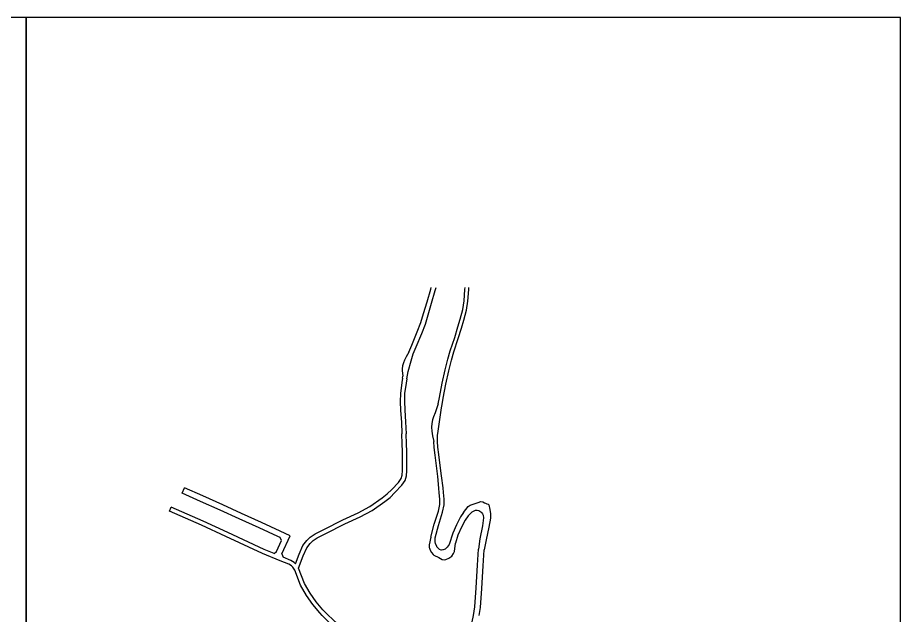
# Model space of a CAD drawing. Header units: metres. Extents: x -17600 to -16000, y -79800 to -78600.
# Drawn here: x -16808 to -16000, y -79147 to -78600 of the extents above; entities that cross this region are included whole.
import ezdxf

# ---------------------------------------------------------------- set-up
doc = ezdxf.new("R2010")
doc.units = ezdxf.units.M
doc.header["$LTSCALE"] = 2.5
doc.layers.add('図郭', color=7, linetype='Continuous')
doc.layers.add('道路', color=7, linetype='Continuous')

msp = doc.modelspace()

# ---------------------------------------------------------------- linework, layer by layer
at = {"layer": '図郭'}
for points in [[(-17600, -79200), (-16800, -79200), (-16800, -78600), (-17600, -78600)], [(-16800, -79200), (-16000, -79200), (-16000, -78600), (-16800, -78600)]]:
    msp.add_lwpolyline(points, close=True, dxfattribs=at)
at = {"layer": '道路'}
for points in [[(-16451.71, -78930.51), (-16450.22, -78923.68), (-16447.67, -78913.85), (-16445.63, -78907.63), (-16443.07, -78901.27), (-16437.99, -78889.07), (-16434.59, -78880.31), (-16432.16, -78871.98), (-16428.95, -78861.07), (-16425.6, -78849.61), (-16424.77, -78846.77)], [(-16449.71, -78906.14), (-16447.09, -78899.62), (-16442.01, -78887.45), (-16438.7, -78878.92), (-16436.33, -78870.76), (-16433.11, -78859.84), (-16429.76, -78848.4), (-16429.29, -78846.77)], [(-16417.89, -79034.33), (-16418.35, -79030.15), (-16419.78, -79019.19), (-16421.15, -79009.67), (-16422.27, -78999.73), (-16423.22, -78992.77), (-16423.55, -78987.77), (-16423.55, -78982.32), (-16423.05, -78978.43), (-16419.71, -78957.02), (-16419.19, -78953.89), (-16418.41, -78948.11), (-16416.02, -78935.18), (-16413.07, -78922.97), (-16410.63, -78913.24), (-16408.55, -78905.76), (-16404.47, -78893.64), (-16401.57, -78883.93), (-16399.35, -78876.72), (-16397.09, -78867.5), (-16395.79, -78859.34), (-16394.99, -78848.77), (-16394.89, -78846.77)], [(-16422.98, -78953.28), (-16421.73, -78947.45), (-16419.33, -78934.47), (-16416.37, -78922.16), (-16413.91, -78912.38), (-16411.8, -78904.76), (-16407.71, -78892.61), (-16404.82, -78882.94), (-16402.62, -78875.82), (-16400.42, -78866.83), (-16399.16, -78858.94), (-16398.37, -78848.56), (-16398.29, -78846.77)], [(-16449.71, -78906.14), (-16452.11, -78910.34), (-16453.8, -78913.23), (-16454.71, -78915.76), (-16455.42, -78918.49), (-16455.87, -78921.22), (-16455.85, -78922.93), (-16455.23, -78927.82)], [(-16455.54, -78929.9), (-16456.17, -78933.88), (-16457.43, -78943.68), (-16457.53, -78951.01), (-16457.28, -78959.3), (-16456.59, -78970.08), (-16456.25, -78980.84)], [(-16455.54, -78929.9), (-16455.23, -78927.82)], [(-16451.71, -78930.51), (-16452.33, -78934.43), (-16453.56, -78943.96), (-16453.64, -78950.97), (-16453.4, -78959.12), (-16452.72, -78969.88), (-16452.17, -78980.66)], [(-16422.98, -78953.28), (-16425.61, -78961.6), (-16427.28, -78965.28), (-16428.13, -78968.05), (-16428.76, -78971.36), (-16428.94, -78974.7), (-16428.7, -78978.35), (-16428.02, -78982.7), (-16426.94, -78987.88)], [(-16553.36, -79099.52), (-16550.18, -79090.9), (-16546.63, -79082.8), (-16543.03, -79078.24), (-16540.05, -79075.11), (-16535.6, -79072.2), (-16527.66, -79068.24), (-16510.04, -79059.47), (-16496.13, -79052.93), (-16485.58, -79047.28), (-16474.18, -79039.33), (-16469.45, -79035.76), (-16465.43, -79031.57), (-16459.28, -79025.12), (-16456.85, -79021.7), (-16455.91, -79018.52), (-16455.62, -79014.31), (-16455.62, -79007.94), (-16455.65, -78996.93), (-16455.84, -78989.98), (-16456.25, -78980.84)], [(-16550.55, -79103.69), (-16546.39, -79092.43), (-16543.1, -79084.93), (-16539.94, -79080.92), (-16537.42, -79078.27), (-16533.56, -79075.75), (-16525.84, -79071.9), (-16508.26, -79063.15), (-16494.3, -79056.58), (-16483.44, -79050.77), (-16471.78, -79042.64), (-16466.73, -79038.82), (-16462.48, -79034.4), (-16456.12, -79027.73), (-16453.13, -79023.51), (-16451.87, -79019.26), (-16451.53, -79014.46), (-16451.53, -79007.94), (-16451.56, -78996.86), (-16451.76, -78989.84), (-16452.17, -78980.66)], [(-16421.88, -79034.69), (-16422.26, -79030.43), (-16423.14, -79019.65), (-16424.51, -79010.1), (-16425.64, -79000.15), (-16426.6, -78993.12), (-16426.94, -78987.88)], [(-16657.15, -79035.07), (-16654.96, -79030.14)], [(-16565.83, -79090.59), (-16558.43, -79073.9), (-16567.47, -79069.63), (-16584.62, -79061.88), (-16602.74, -79053.73), (-16620.03, -79045.77), (-16638.24, -79037.56), (-16654.96, -79030.14)], [(-16567.36, -79075.64), (-16569.73, -79074.52), (-16586.83, -79066.79), (-16604.97, -79058.63), (-16622.26, -79050.68), (-16640.44, -79042.48), (-16657.15, -79035.07)], [(-16429.5, -79075.1), (-16426.56, -79063.47), (-16422.72, -79051.4), (-16421.49, -79045.23), (-16421.41, -79040.49), (-16421.88, -79034.69)], [(-16399.82, -79052.75), (-16402.33, -79056.63), (-16406.17, -79063.83), (-16409.44, -79071.67), (-16412.96, -79081.97), (-16414.6, -79084.48), (-16414.93, -79084.85), (-16416.43, -79086.08), (-16418.37, -79086.92), (-16418.45, -79086.94), (-16418.61, -79086.98), (-16419.85, -79087.11), (-16420.17, -79087.06), (-16421.55, -79086.4), (-16422.27, -79085.85), (-16423.98, -79083.98), (-16424.19, -79083.66), (-16425.12, -79081.61), (-16425.24, -79081.27), (-16425.73, -79079.11), (-16425.74, -79079.05), (-16425.53, -79075.71), (-16422.72, -79064.57), (-16418.84, -79052.4), (-16417.5, -79045.66), (-16417.4, -79040.36), (-16417.89, -79034.33)], [(-16399.82, -79052.75), (-16395.32, -79047.18), (-16393.5, -79046.03), (-16392.57, -79045.6), (-16390.01, -79044.72), (-16386.33, -79043.42), (-16383.95, -79042.72), (-16382.15, -79043.08), (-16380.41, -79043.82), (-16379.47, -79044.23), (-16378.27, -79044.63), (-16377.13, -79045.13), (-16376.62, -79045.59), (-16375.62, -79049.97), (-16375.06, -79053.78), (-16374.96, -79057.33), (-16375, -79057.86), (-16376.48, -79066.06), (-16378.99, -79077.6), (-16380.75, -79086.96)], [(-16668.77, -79051.32), (-16667.16, -79047.66)], [(-16528.91, -79146.77), (-16531.3, -79144.34), (-16537.62, -79136.9), (-16543.5, -79128.76), (-16548.84, -79119.3), (-16554.19, -79105.35), (-16555.82, -79102.68), (-16557.12, -79101.59), (-16559.69, -79100.06), (-16567.34, -79096.76), (-16583.55, -79090.3), (-16617.16, -79074.71), (-16639.45, -79064.25), (-16668.77, -79051.32)], [(-16573.1, -79090.16), (-16581.97, -79086.62), (-16615.49, -79071.08), (-16637.79, -79060.61), (-16667.16, -79047.66)], [(-16395.47, -79055.8), (-16391.65, -79051.99), (-16390.07, -79051.09), (-16388.79, -79050.64), (-16387.22, -79050.53), (-16385.81, -79050.9), (-16383.77, -79052.13), (-16382.91, -79052.89), (-16382.25, -79053.81), (-16381.78, -79055.24), (-16381.36, -79057.62), (-16382.39, -79065.01), (-16384.92, -79076.63), (-16385.94, -79086.24)], [(-16395.47, -79055.8), (-16398.16, -79059.62), (-16401.69, -79066.1), (-16404.87, -79073.37), (-16407.04, -79080.67)], [(-16570.75, -79088.41), (-16566.21, -79078.16)], [(-16566.21, -79078.16), (-16567.36, -79075.64)], [(-16429.5, -79075.1), (-16431.2, -79082.35), (-16431.01, -79084.61), (-16430.84, -79085.43), (-16430.23, -79087.22), (-16428.99, -79089.31), (-16427.51, -79091.06), (-16426.78, -79091.69), (-16422.42, -79093.88), (-16419.13, -79095.6), (-16417.5, -79096.01), (-16415.98, -79095.74), (-16413.11, -79094.36), (-16410.4, -79092.52), (-16408.79, -79090.28), (-16408.03, -79088.23), (-16407.04, -79080.67)], [(-16390.7, -79146.77), (-16389.24, -79138.89), (-16388.17, -79121.58), (-16386.76, -79100.88), (-16385.94, -79086.24)], [(-16385.38, -79146.77), (-16384.06, -79139.62), (-16382.99, -79122.31), (-16381.58, -79101.6), (-16380.75, -79086.96)], [(-16573.1, -79090.16), (-16570.75, -79088.41)], [(-16565.83, -79090.59), (-16564.88, -79093.46)], [(-16553.36, -79099.52), (-16554.8, -79098.32), (-16557.86, -79096.49), (-16564.88, -79093.46)], [(-16523.29, -79146.77), (-16528.35, -79141.64), (-16534.46, -79134.43), (-16540.12, -79126.6), (-16545.21, -79117.59), (-16550.55, -79103.69)], [(-16472.34, -79200), (-16477.96, -79190.12), (-16479.55, -79187.44), (-16483.31, -79183.42), (-16491.55, -79175.87), (-16494.75, -79173.07), (-16499.88, -79169.78), (-16513.35, -79161), (-16516.98, -79158.36), (-16522.83, -79152.93), (-16528.91, -79146.77)], [(-16467.74, -79200), (-16474.5, -79188.1), (-16476.34, -79185.02), (-16480.49, -79180.58), (-16488.89, -79172.88), (-16492.34, -79169.86), (-16497.74, -79166.4), (-16511.09, -79157.7), (-16514.43, -79155.27), (-16520.04, -79150.06), (-16523.29, -79146.77)], [(-16397.93, -79166.56), (-16394.54, -79162.13), (-16392.61, -79157.1), (-16390.7, -79146.77)]]:
    msp.add_lwpolyline(points, dxfattribs=at)

doc.saveas('drawing.dxf')
